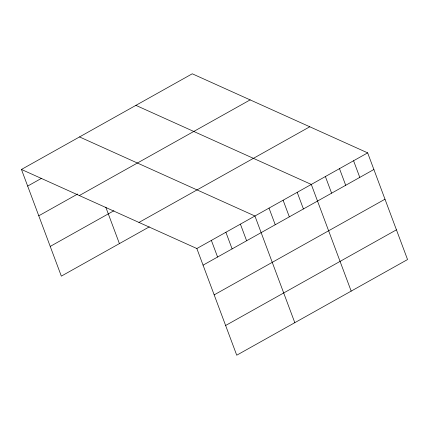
<?xml version="1.0" encoding="UTF-8"?>
<svg xmlns="http://www.w3.org/2000/svg" width="429" height="429" viewBox="0 0 429 429"><rect width="100%" height="100%" fill="white"/><g stroke="black" fill="none" stroke-linecap="round" stroke-linejoin="round"><path stroke-width="0.64" d="M21.45 169.455L192.267 73.793L367.664 152.869L407.55 259.545L236.733 355.207L196.847 248.53L21.45 169.455L61.336 276.131L149.287 226.871M27.665 186.084L41.608 178.276M38.776 215.798L77.687 194.005M79.333 195.549L250.15 99.887M50.225 246.412L113.937 210.73M138.969 222.436L309.786 126.775M196.847 248.53L367.664 152.869M203.067 265.16L373.884 169.498M214.173 294.873L384.995 199.212M225.622 325.493L396.439 229.831M135.896 105.362L311.298 184.438L351.179 291.114M79.526 136.931L254.928 216.007L294.809 322.683M353.576 160.762L359.792 177.392M339.484 168.656L345.699 185.28M325.391 176.544L331.606 193.173M297.206 192.331L303.421 208.961M283.113 200.225L289.328 216.849M269.021 208.113L275.236 224.742M240.406 224.136L246.621 240.766M225.89 232.271L232.105 248.895M211.368 240.401L217.583 257.03M105.781 207.153L119.412 243.602"/></g></svg>
